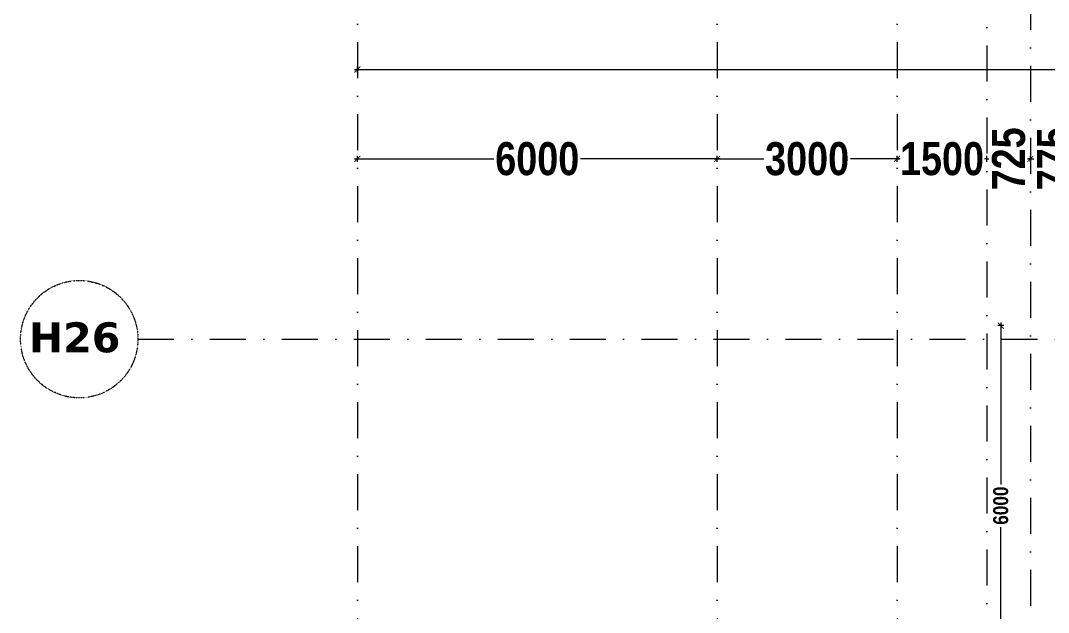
# Model space of a CAD drawing. Header units: millimetres. Extents: x -3092155 to 4513934, y -12317808 to 1850003.
# Drawn here: x -462131 to -444989, y -5510341 to -5500476 of the extents above; entities that cross this region are included whole.
import ezdxf

# ---------------------------------------------------------------- set-up
doc = ezdxf.new("R2010")
doc.units = ezdxf.units.MM
doc.header["$LTSCALE"] = 2
doc.header["$MEASUREMENT"] = 0
doc.header["$PDMODE"] = 34
doc.header["$PDSIZE"] = 500
doc.linetypes.add('DASHDOT', pattern=[1, 0.5, -0.25, 0, -0.25])
for name, color, linetype, lineweight in [('D DIM', 250, 'Continuous', 9), ('GRID', 251, 'DASHDOT', 5), ('ST TEXT', 251, 'DASHDOT', 5)]:
    doc.layers.add(name, color=color, linetype=linetype, lineweight=lineweight)
doc.styles.add('COLOUMNN DIM', font='ARIALNB.TTF', dxfattribs={"height": 550})
doc.styles.add('INNER DIM', font='ARIALNB.TTF', dxfattribs={"height": 250})
doc.styles.add('style2', font='verdana.ttf')
doc.dimstyles.new('external final', dxfattribs={"dimscale": 0, "dimtxt": 250, "dimasz": 100, "dimexe": 50, "dimexo": 50, "dimgap": 50, "dimtad": 0, "dimdec": 0, "dimzin": 0, "dimdsep": 46, "dimtxsty": 'INNER DIM', "dimblk": 'ARCHTICK', "dimcen": 100, "dimdle": 50, "dimclrd": 256, "dimclre": 256, "dimclrt": 256, "dimadec": 0, "dimazin": 0, "dimtfac": 1, "dimtdec": 0, "dimtix": 1, "dimtmove": 1, "dimatfit": 3, "dimfxl": 50, "dimfxlon": 1, "dimtolj": 1, "dimtzin": 0, "dimlwd": -1, "dimlwe": -1, "dimarcsym": 1})

# ---------------------------------------------------------------- blocks, each defined once
blk = doc.blocks.new('_ArchTick')
at = {"color": 0, "linetype": 'ByBlock', "const_width": 0.15}
blk.add_lwpolyline([(-0.5, -0.5), (0.5, 0.5)], dxfattribs=at)
blk = doc.blocks.new('*D151')
at = {"layer": 'D DIM', "ltscale": 100, "transparency": 16777216}
for p, q in [((-445734, -5505561), (-445834, -5505561)), ((-445784, -5505511), (-445784, -5508206)), ((-445784, -5511611), (-445784, -5508917)), ((-445734, -5511561), (-445834, -5511561))]:
    blk.add_line(p, q, dxfattribs=at)
at = {"layer": 'Defpoints', "color": 0, "lineweight": 50, "ltscale": 100, "transparency": 16777216}
for p in [(-445784, -5505561), (-444888, -5505561), (-445488, -5511561)]:
    blk.add_point(p, dxfattribs=at)
at = {"layer": 'D DIM', "ltscale": 100, "transparency": 16777216, "xscale": 100, "yscale": 100, "zscale": 100}
for p, rotation in [((-445784, -5505561), 90), ((-445784, -5511561), 270)]:
    blk.add_blockref('_ArchTick', p, dxfattribs=dict(at, rotation=rotation))
at = {"layer": 'D DIM', "ltscale": 100, "transparency": 16777216, "insert": (-445784, -5508561), "char_height": 250, "attachment_point": 5, "rotation": 90, "style": 'INNER DIM'}
blk.add_mtext('\\A1;6000', dxfattribs=at)
blk = doc.blocks.new('*D991')
at = {"layer": 'D DIM', "ltscale": 100, "transparency": 16777216}
for p, q in [((-456564, -5502781), (-454236, -5502781)), ((-456514, -5502831), (-456514, -5502731)), ((-450464, -5502781), (-452792, -5502781)), ((-450514, -5502831), (-450514, -5502731))]:
    blk.add_line(p, q, dxfattribs=at)
at = {"layer": 'Defpoints', "color": 0, "lineweight": 50, "ltscale": 100, "transparency": 16777216}
for p in [(-450514, -5502781), (-450514, -5503913), (-456514, -5504234)]:
    blk.add_point(p, dxfattribs=at)
at = {"layer": 'D DIM', "ltscale": 100, "transparency": 16777216, "xscale": 100, "yscale": 100, "zscale": 100, "rotation": 180}
blk.add_blockref('_ArchTick', (-456514, -5502781), dxfattribs=at)
at = {"layer": 'D DIM', "ltscale": 100, "transparency": 16777216, "xscale": 100, "yscale": 100, "zscale": 100}
blk.add_blockref('_ArchTick', (-450514, -5502781), dxfattribs=at)
at = {"layer": 'D DIM', "ltscale": 100, "transparency": 16777216, "insert": (-453514, -5502781), "char_height": 550, "attachment_point": 5, "style": 'COLOUMNN DIM'}
blk.add_mtext('\\A1;6000', dxfattribs=at)
blk = doc.blocks.new('*D992')
at = {"layer": 'D DIM', "ltscale": 100, "transparency": 16777216}
for p, q in [((-450564, -5502781), (-449738, -5502781)), ((-450514, -5502831), (-450514, -5502731)), ((-447464, -5502781), (-448291, -5502781)), ((-447514, -5502831), (-447514, -5502731))]:
    blk.add_line(p, q, dxfattribs=at)
at = {"layer": 'Defpoints', "color": 0, "lineweight": 50, "ltscale": 100, "transparency": 16777216}
for p in [(-447514, -5502781), (-447514, -5503457), (-450514, -5503913)]:
    blk.add_point(p, dxfattribs=at)
at = {"layer": 'D DIM', "ltscale": 100, "transparency": 16777216, "xscale": 100, "yscale": 100, "zscale": 100, "rotation": 180}
blk.add_blockref('_ArchTick', (-450514, -5502781), dxfattribs=at)
at = {"layer": 'D DIM', "ltscale": 100, "transparency": 16777216, "xscale": 100, "yscale": 100, "zscale": 100}
blk.add_blockref('_ArchTick', (-447514, -5502781), dxfattribs=at)
at = {"layer": 'D DIM', "ltscale": 100, "transparency": 16777216, "insert": (-449014, -5502781), "char_height": 550, "attachment_point": 5, "style": 'COLOUMNN DIM'}
blk.add_mtext('\\A1;3000', dxfattribs=at)
blk = doc.blocks.new('*D993')
at = {"layer": 'D DIM', "ltscale": 100, "transparency": 16777216}
for p, q in [((-447514, -5502831), (-447514, -5502731)), ((-447514, -5502781), (-447475, -5502781)), ((-446014, -5502781), (-446054, -5502781)), ((-446014, -5502831), (-446014, -5502731))]:
    blk.add_line(p, q, dxfattribs=at)
at = {"layer": 'Defpoints', "color": 0, "lineweight": 50, "ltscale": 100, "transparency": 16777216}
for p in [(-446014, -5502781), (-447514, -5503457), (-446014, -5503839)]:
    blk.add_point(p, dxfattribs=at)
at = {"layer": 'D DIM', "ltscale": 100, "transparency": 16777216, "insert": (-446764, -5502781), "char_height": 550, "attachment_point": 5, "style": 'COLOUMNN DIM'}
blk.add_mtext('\\A1;1500', dxfattribs=at)
blk = doc.blocks.new('*D1039')
at = {"layer": 'D DIM', "ltscale": 100, "transparency": 16777216}
for p, q in [((-446014, -5502781), (-446014, -5502731)), ((-446014, -5502781), (-445982, -5502781)), ((-445289, -5502781), (-445321, -5502781)), ((-445289, -5502781), (-445289, -5502731))]:
    blk.add_line(p, q, dxfattribs=at)
at = {"layer": 'Defpoints', "color": 0, "lineweight": 50, "ltscale": 100, "transparency": 16777216}
for p in [(-446014, -5502781), (-445289, -5502781), (-445289, -5502781)]:
    blk.add_point(p, dxfattribs=at)
at = {"layer": 'D DIM', "ltscale": 100, "transparency": 16777216, "insert": (-445651, -5502781), "char_height": 550, "attachment_point": 5, "rotation": 90, "style": 'COLOUMNN DIM'}
blk.add_mtext('\\A1;725', dxfattribs=at)
blk = doc.blocks.new('*D1040')
at = {"layer": 'D DIM', "ltscale": 100, "transparency": 16777216}
for p, q in [((-445339, -5502781), (-445231, -5502781)), ((-445289, -5502831), (-445289, -5502731)), ((-444464, -5502781), (-444572, -5502781)), ((-444514, -5502831), (-444514, -5502731))]:
    blk.add_line(p, q, dxfattribs=at)
at = {"layer": 'Defpoints', "color": 0, "lineweight": 50, "ltscale": 100, "transparency": 16777216}
for p in [(-445289, -5502781), (-444514, -5503861), (-445289, -5503920)]:
    blk.add_point(p, dxfattribs=at)
at = {"layer": 'D DIM', "ltscale": 100, "transparency": 16777216, "xscale": 100, "yscale": 100, "zscale": 100, "rotation": 180}
blk.add_blockref('_ArchTick', (-445289, -5502781), dxfattribs=at)
at = {"layer": 'D DIM', "ltscale": 100, "transparency": 16777216, "xscale": 100, "yscale": 100, "zscale": 100}
blk.add_blockref('_ArchTick', (-444514, -5502781), dxfattribs=at)
at = {"layer": 'D DIM', "ltscale": 100, "transparency": 16777216, "insert": (-444902, -5502781), "char_height": 550, "attachment_point": 5, "rotation": 90, "style": 'COLOUMNN DIM'}
blk.add_mtext('\\A1;775', dxfattribs=at)
blk = doc.blocks.new('*D988')
at = {"layer": 'D DIM', "ltscale": 100, "transparency": 16777216}
for p, q in [((-456564, -5501292), (-415647, -5501292)), ((-456514, -5501342), (-456514, -5501242)), ((-372934, -5501292), (-413851, -5501292)), ((-372984, -5501342), (-372984, -5501242))]:
    blk.add_line(p, q, dxfattribs=at)
at = {"layer": 'Defpoints', "color": 0, "lineweight": 50, "ltscale": 100, "transparency": 16777216}
for p in [(-372984, -5501292), (-372984, -5503658), (-456514, -5504184)]:
    blk.add_point(p, dxfattribs=at)
at = {"layer": 'D DIM', "ltscale": 100, "transparency": 16777216, "xscale": 100, "yscale": 100, "zscale": 100, "rotation": 180}
blk.add_blockref('_ArchTick', (-456514, -5501292), dxfattribs=at)
at = {"layer": 'D DIM', "ltscale": 100, "transparency": 16777216, "xscale": 100, "yscale": 100, "zscale": 100}
blk.add_blockref('_ArchTick', (-372984, -5501292), dxfattribs=at)
at = {"layer": 'D DIM', "ltscale": 100, "transparency": 16777216, "insert": (-414749, -5501292), "char_height": 550, "attachment_point": 5, "style": 'COLOUMNN DIM'}
blk.add_mtext('\\A1;83530', dxfattribs=at)

msp = doc.modelspace()

# ---------------------------------------------------------------- linework, layer by layer
at = {"layer": 'GRID', "color": 5, "ltscale": 600}
for p, q in [((-445289, -5497630.3), (-445289, -5586432.3)), ((-446013.9, -5498491), (-446013.9, -5585571.5)), ((-456513.9, -5499634.4), (-456513.9, -5584428.2)), ((-450513.9, -5499634.4), (-450513.9, -5584428.2)), ((-447514.4, -5499634.4), (-447514.4, -5584428.2))]:
    msp.add_line(p, q, dxfattribs=at)
at = {"layer": 'GRID', "color": 6, "ltscale": 600}
msp.add_line((-460173.8, -5505786.2), (-367334.4, -5505786.2), dxfattribs=at)
at = {"layer": 'ST TEXT', "ltscale": 0.1}
msp.add_circle((-461152.9, -5505786.2), 978.4, dxfattribs=at)

# ---------------------------------------------------------------- texts
at = {"layer": 'ST TEXT', "ltscale": 0.1, "insert": (-461230.6, -5505760), "char_height": 450, "attachment_point": 5, "style": 'style2'}
msp.add_mtext('{\\fVerdana|b1|i0|c0|p34;\\H1.1111x;H26}', dxfattribs=at)

# ---------------------------------------------------------------- dimensions: what is measured, and where the dimension line sits
at = {"layer": 'D DIM', "ltscale": 100}
for base, p1, p2, picture, middle in [((-372983.9, -5501291.7), (-456513.9, -5504183.6), (-372983.9, -5503657.7), '*D988', (-414748.9, -5501291.7)), ((-450513.9, -5502780.9), (-456513.9, -5504233.6), (-450513.9, -5503912.7), '*D991', (-453513.9, -5502780.9)), ((-447514.3618, -5502780.8904), (-450513.9483, -5503912.6855), (-447514.3618, -5503457.2211), '*D992', (-449014.155, -5502780.8904)), ((-446013.9483, -5502780.8904), (-447514.3618, -5503457.2211), (-446013.9483, -5503839.2172), '*D993', (-446764.155, -5502780.8904))]:
    dim = msp.add_linear_dim(base=base, p1=p1, p2=p2, dimstyle='external final', override={"dimscale": 1, "dimtxsty": 'COLOUMNN DIM'}, dxfattribs=at)
    dim.commit()
    dim.dimension.update_dxf_attribs({"geometry": picture, "text_midpoint": middle})
for p1, p2, picture, middle in [((-446013.9, -5502780.9), (-445289, -5502780.9), '*D1039', (-445651.5, -5502780.9)), ((-444514.4, -5503860.7), (-445289, -5503920.3), '*D1040', (-444901.7, -5502780.9))]:
    dim = msp.add_linear_dim(base=(-445289, -5502780.9), p1=p1, p2=p2, dimstyle='external final', override={"dimscale": 1, "dimtxsty": 'COLOUMNN DIM'}, dxfattribs=at)
    dim.commit()
    dim.dimension.update_dxf_attribs({"geometry": picture, "text_midpoint": middle, "text_rotation": 90})
dim = msp.add_linear_dim(base=(-445784.4, -5505561.2), p1=(-445488.5, -5511561.2), p2=(-444888.5, -5505561.2), angle=90, dimstyle='external final', override={"dimscale": 1}, dxfattribs=at)
dim.commit()
dim.dimension.update_dxf_attribs({"geometry": '*D151', "text_midpoint": (-445784.4, -5508561.2)})

doc.saveas('drawing.dxf')
